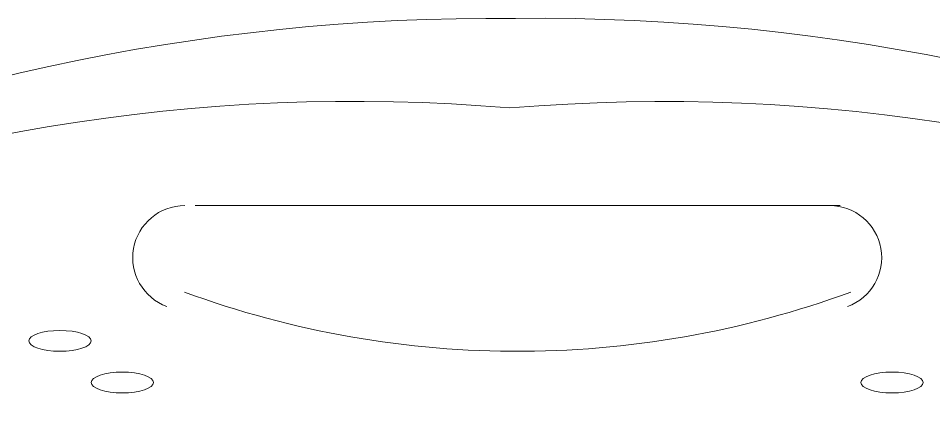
# Model space of a CAD drawing. Header units: metres. Extents: x 29 to 86.9, y -23.2 to 39.7.
# Drawn here: x 72.6088 to 72.7164, y -16.9929 to -16.9476 of the extents above; entities that cross this region are included whole.
import ezdxf

# ---------------------------------------------------------------- set-up
doc = ezdxf.new("R2010")
doc.units = ezdxf.units.M
doc.header["$LTSCALE"] = 100
doc.layers.get('0').update_dxf_attribs({"color": 254})
doc.layers.add('Arqui', color=8, linetype='Continuous', lineweight=0)

# ---------------------------------------------------------------- blocks, each defined once
blk = doc.blocks.new('A$C9582355f')
at = {"layer": 'Arqui'}
for points in [[(43.87749368278156, 6.126214199186052, 0.227858069496661), (43.6845608857256, 6.21636923779397, 0.2278580694967089), (43.49210938274956, 6.126214199186052)], [(43.87290380515759, 6.122865414649823, 0.25380102573538), (43.68388871256553, 6.205849049185872, 0.2538010257353667), (43.49425366037354, 6.122865414649823)]]:
    blk.add_lwpolyline(points, format="xyb", dxfattribs=at)
blk.add_lwpolyline([(43.64689473276559, 6.194373511394133), (43.68602433276561, 6.194373511394133), (43.72270833276554, 6.194373511394133)], dxfattribs=at)
for centre, radius, start, end in [((43.64567192329781, 6.188259531651966), 0.006113979742140122, 89.99991127456103, 249.851353062648), ((43.72148556347958, 6.188259492231737), 0.006113965718814152, 290.1486469336161, 90.00008872474851), ((43.6848015831394, 6.290974912195907), 0.1137206110544182, 249.8565836857582, 270.274637575272), ((43.68480148239172, 6.290974912195452), 0.1137206110540708, 269.7253624247606, 290.143416314345)]:
    blk.add_arc(centre, radius, start, end, dxfattribs=at)
for points in [[(43.63099833276561, 6.179699911393982), (43.62897232435756, 6.179699911393982), (43.62732993276558, 6.179152439377958), (43.62732993276558, 6.178477111393931)], [(43.63466673276554, 6.178477111393931), (43.63466673276554, 6.179152439377958), (43.63302434117355, 6.179699911393982), (43.63099833276561, 6.179699911393982)], [(43.62732993276558, 6.178477111393931), (43.62732993276558, 6.177801783409905), (43.62897232435756, 6.177254311393881), (43.63099833276561, 6.177254311393881)], [(43.63099833276561, 6.177254311393881), (43.63302434117355, 6.177254311393881), (43.63466673276554, 6.177801783409905), (43.63466673276554, 6.178477111393931)], [(43.63833513276558, 6.174808711394235), (43.63630912435752, 6.174808711394235), (43.63466673276554, 6.174261239378211), (43.63466673276554, 6.173585911394184)], [(43.64200353276561, 6.173585911394184), (43.64200353276561, 6.174261239378211), (43.64036114117351, 6.174808711394235), (43.63833513276558, 6.174808711394235)], [(43.72882233276556, 6.174808711394235), (43.72679632435762, 6.174808711394235), (43.72515393276552, 6.174261239378211), (43.72515393276552, 6.173585911394184)], [(43.7324907327656, 6.173585911394184), (43.7324907327656, 6.174261239378211), (43.73084834117361, 6.174808711394235), (43.72882233276556, 6.174808711394235)], [(43.63466673276554, 6.173585911394184), (43.63466673276554, 6.172910583410157), (43.63630912435752, 6.172363111394134), (43.63833513276558, 6.172363111394134)], [(43.63833513276558, 6.172363111394134), (43.64036114117351, 6.172363111394134), (43.64200353276561, 6.172910583410157), (43.64200353276561, 6.173585911394184)], [(43.72515393276552, 6.173585911394184), (43.72515393276552, 6.172910583410157), (43.72679632435762, 6.172363111394134), (43.72882233276556, 6.172363111394134)], [(43.72882233276556, 6.172363111394134), (43.73084834117361, 6.172363111394134), (43.7324907327656, 6.172910583410157), (43.7324907327656, 6.173585911394184)]]:
    blk.add_open_spline(points, degree=3, dxfattribs=at)

msp = doc.modelspace()

# ---------------------------------------------------------------- block references
msp.add_blockref('A$C9582355f', (28.98266172889876, -23.16396569870889))

doc.saveas('drawing.dxf')
